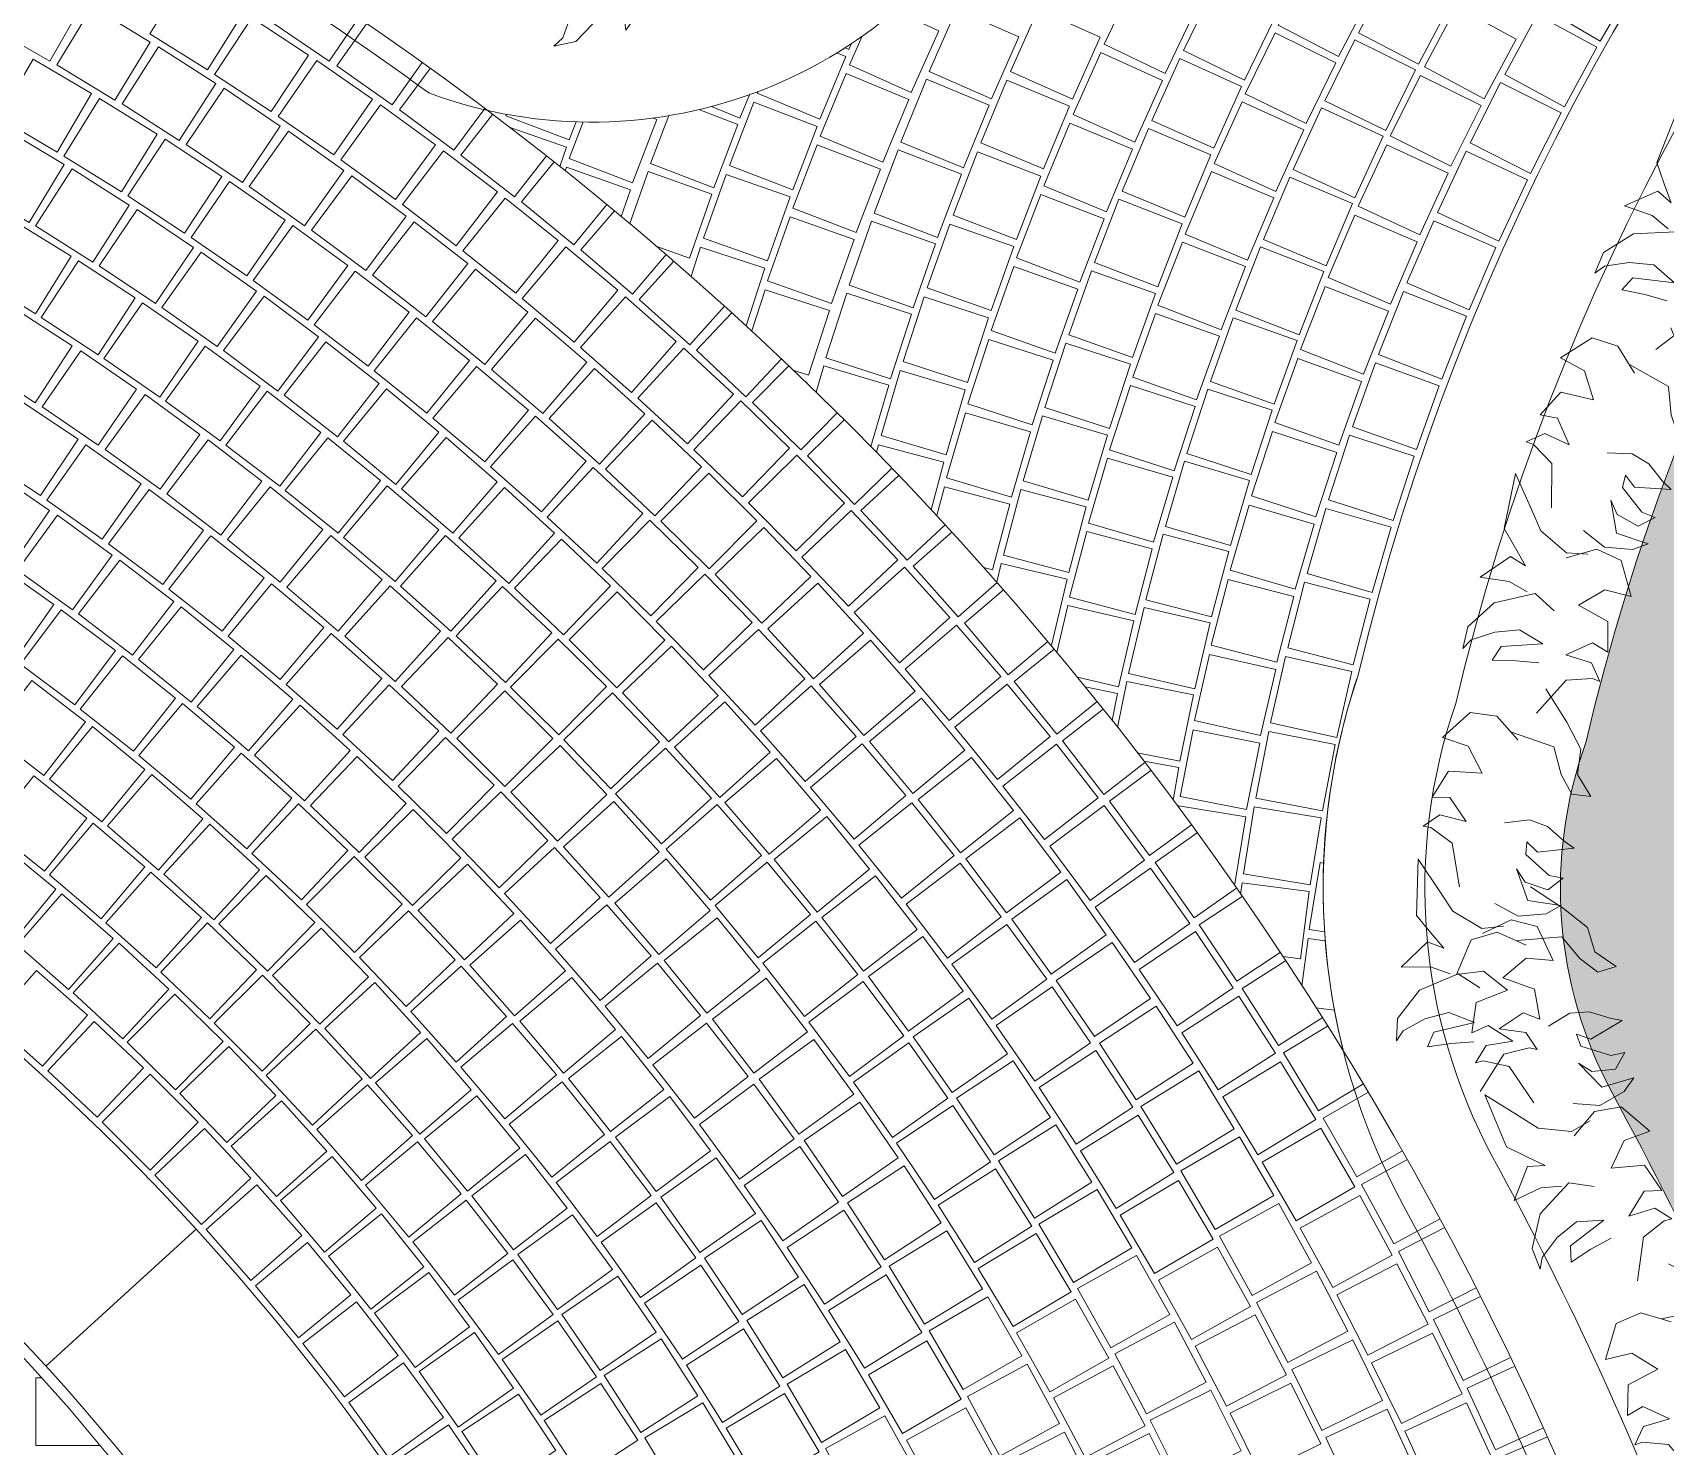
# Model space of a CAD drawing. Header units: millimetres. Extents: x -225363 to 347188, y -782467 to 813415.
# Drawn here: x 21291 to 23699, y 17738 to 19823 of the extents above; entities that cross this region are included whole.
import ezdxf

# ---------------------------------------------------------------- set-up
doc = ezdxf.new("R2010")
doc.units = ezdxf.units.MM
doc.layers.add('Xref SCN', color=8, linetype='Continuous', lineweight=0)
pattern_1 = [(196.9999999999999, (-1424125.796704574, -442865.0747459244), (-126.4792462612767, -237.8728657606396), [95.24999999999993, -285.7499999999997]), (286.9999999999999, (-1424185.264921013, -442833.454934359), (237.8728657606396, -126.4792462612767), [95.24999999999993, -285.7499999999997])]

# ---------------------------------------------------------------- blocks, each defined once
blk = doc.blocks.new('*U32')
at = {"layer": 'Xref SCN'}
blk.add_lwpolyline([(0, -149.9999999999991), (0, 150)], dxfattribs=at)
blk = doc.blocks.new('*U33')
at = {"layer": 'Xref SCN', "lineweight": -2, "rotation": 312}
blk.add_blockref('*U32', (71345.53572844945, 4394.237216965555), dxfattribs=at)
blk = doc.blocks.new('A$C799b0ee6')
at = {"layer": 'Xref SCN', "ltscale": 3}
for points in [[(5570.126800725062, 5349.997358438995), (5570.000219580485, 5349.997358438995), (5570.000219580485, 5350.13689127141)], [(5665.441358627053, 5239.997358438995), (5570.000219580485, 5239.997358438995), (5570.000219580485, 5339.997358438995), (5579.159737267037, 5339.997358438995)]]:
    blk.add_lwpolyline(points, dxfattribs=at)
at = {"layer": 'Xref SCN'}
blk.add_circle((3200.000219580485, 3199.997360915353), 3199.999999999963, dxfattribs=at)
blk = doc.blocks.new('A$C2f154b3d')
at = {"layer": 'Xref SCN'}
for radius in [3499.999999999962, 3199.999999999963]:
    blk.add_circle((3499.99472096446, 3499.998387015396), radius, dxfattribs=at)
at = {"layer": 'Xref SCN', "rotation": 0.385556068999002}
blk.add_blockref('*U33', (-65339.96131401393, 884.0535639935115), dxfattribs=at)
at = {"layer": 'Xref SCN', "ltscale": 3}
blk.add_blockref('A$C799b0ee6', (278.4611507622758, 299.9285744689842), dxfattribs=at)
blk = doc.blocks.new('A$Cf999fc33')
at = {"layer": 'Xref SCN', "ltscale": 100}
for points in [[(73.84272275096737, 192.008942775894), (72.93718290980905, 226.0811261450872), (69.76450756634586, 260.7363810978131), (91.2697194244247, 250.3713942577597), (102.2144919480197, 189.5463547789259), (118.9281153751072, 226.3384435711778), (111.2211690265685, 262.1598416908528), (95.54667300335132, 295.1961835560505), (81.42593923630193, 306.0790911481017), (114.3319794384297, 302.4503599841264), (153.8439736538567, 268.1175732889678), (175.0234313544352, 209.4945184811368), (152.6745445868, 178.9859154444421)], [(175.6716537694447, 221.4132675771834), (187.7858553600963, 249.7198859428754), (189.2126018530689, 292.8606113221613), (224.7082458152436, 252.3094897029805), (213.7601873916574, 228.5371423423057), (237.7279872468207, 246.543924699421), (264.545994187938, 266.2347709755995), (347.394166277023, 259.4300785681698), (296.0904387286864, 229.1169280259055), (267.5883678684477, 212.2762888357393), (240.0569876809604, 171.0150798699469), (241.5455991055351, 139.2100320032914)], [(303.2794643251691, 200.6800079972018), (368.0557032255456, 208.1915018513682), (392.6717254957184, 238.1170333045884), (395.5870834132656, 249.4527108171606), (410.7436586844269, 223.8008470429922), (398.5643062624149, 185.8426150837331), (435.6169983805157, 207.7354460309143), (437.4965147939511, 233.8400797256036), (474.2234527547844, 207.474842704949), (468.7803560087923, 158.1157824016409), (509.7842475485522, 176.5753346793354), (524.230735473102, 213.9504950550618), (559.1433078518603, 171.1322379333433), (551.4982264349237, 132.0078628070769), (514.963455068646, 102.7305537688662)], [(-0.002058159559965134, 186.8297352558002), (53.11274907086045, 148.9985190596199), (60.23662383598275, 110.9099854374072), (57.32126591843553, 99.57430792483501), (82.97312969248742, 114.7308831959381), (90.61821110942401, 153.8552583222045), (112.5110420566052, 116.8025662039872), (101.5629836332519, 93.03021884331247), (146.4529237628449, 98.4048788578948), (165.4988335240632, 144.2655096602393), (192.5090070597362, 108.3138098775526), (187.1310611451045, 68.60636316775344), (238.3696378620807, 89.26790011645062), (250.5489902840927, 127.2261320757098), (232.672509589931, 170.4971591179492)], [(393.6391302684788, 129.0990766893956), (396.2287340285257, 92.17668623419013), (384.6976040215231, 66.13720337097766), (361.8307965018321, 43.01307842531241), (350.9478889098391, 28.89234465820482), (347.9055152290966, 82.8508267980651), (363.9057654098142, 98.07255290064495), (345.1856098060962, 100.4699900661362), (312.6020378614776, 67.75940235843882), (307.3543936100323, 47.35518283577403), (291.6147467554547, 70.73991110740462), (304.895091512939, 103.5808004781138), (324.8465411150828, 115.3692479112069), (277.624314651126, 100.9260458865901), (267.6469469002914, 52.73312875028932), (256.4415710505564, 74.95171385491267), (255.0181104575749, 116.4083753151353), (275.6829333060887, 149.7671854379005)], [(526.9473549963441, 111.7339449474239), (501.5528086482082, 50.58643721102271), (460.6140679400414, 41.77849852695363), (430.4279331606813, 27.7880664227996), (425.6982096612919, -0.0006311908946372569), (459.3176231100224, 17.94100033480208), (496.1748627335764, 10.87899050128181), (537.1787542733364, 29.33854277891805), (587.8994102382567, 57.38455781870289)]]:
    blk.add_lwpolyline(points, dxfattribs=at)
blk = doc.blocks.new('*U68')
at = {"layer": 'Xref SCN'}
blk.add_lwpolyline([(0, -149.9999999999991), (0, 150)], dxfattribs=at)
blk = doc.blocks.new('*U69')
at = {"layer": 'Xref SCN', "lineweight": -2, "rotation": 312}
blk.add_blockref('*U68', (71345.53572844945, 4394.237216965555), dxfattribs=at)
blk = doc.blocks.new('*U62')
at = {"layer": 'Xref SCN', "ltscale": 3}
blk.add_lwpolyline([(-50, 50), (50, 50), (50, -50), (-50, -50)], close=True, dxfattribs=at)
blk = doc.blocks.new('*U53')
at = {"layer": 'Xref SCN', "lineweight": -2}
for p, rotation in [((1125335.620426024, 400975.0505872089), 318.6), ((1125418.337882578, 400899.7834929447), 316.8000000000001), ((1125498.650326496, 400821.9553203486), 315.0000000000001), ((1125576.478499092, 400741.6428764306), 313.2), ((1125651.745593356, 400658.9254198766), 311.4), ((1125724.377329753, 400573.8845828298), 309.6000000000001), ((1125794.302029529, 400486.604290329), 307.8000000000001), ((1125861.450685446, 400397.1706774857), 306.0000000000001), ((1125925.757029889, 400305.6720044781), 304.2)]:
    blk.add_blockref('*U62', p, dxfattribs=dict(at, rotation=rotation))
blk = doc.blocks.new('*U54')
at = {"layer": 'Xref SCN', "ltscale": 3}
blk.add_lwpolyline([(-50, 50), (50, 50), (50, -50), (-50, -50)], close=True, dxfattribs=at)
blk = doc.blocks.new('*U55')
at = {"layer": 'Xref SCN', "lineweight": -2}
for p, rotation in [((1125289.052552016, 401158.478892774), 320.5714285714286), ((1125373.39316569, 401088.1656213359), 318.8571428571429), ((1125455.592576936, 401015.360731073), 317.1428571428571), ((1125535.577206147, 400940.1293922224), 315.4285714285713), ((1125613.275456249, 400862.5389470211), 313.7142857142857), ((1125688.617776783, 400782.6588494258), 312), ((1125761.53672617, 400700.5606029423), 310.2857142857142), ((1125831.967032074, 400616.31769662), 308.5714285714286), ((1125899.845649832, 400530.0055392694), 306.8571428571428), ((1125965.111818889, 400441.7013919608), 305.1428571428572), ((1126027.707117185, 400351.4842988653), 303.4285714285714)]:
    blk.add_blockref('*U54', p, dxfattribs=dict(at, rotation=rotation))
blk = doc.blocks.new('*U56')
at = {"layer": 'Xref SCN', "ltscale": 3}
blk.add_lwpolyline([(-50, 50), (50, 50), (50, -50), (-50, -50)], close=True, dxfattribs=at)
blk = doc.blocks.new('*U57')
at = {"layer": 'Xref SCN', "lineweight": -2}
for p, rotation in [((1125335.055828113, 401262.4363997326), 321.4883720930234), ((1125420.477052874, 401192.398264281), 319.8139534883722), ((1125503.815291892, 401119.894030096), 318.1395348837211), ((1125584.999375286, 401044.9856149432), 316.4651162790698), ((1125663.959972802, 400967.736989731), 314.7906976744187), ((1125740.629653016, 400888.2141238793), 313.1162790697676), ((1125814.942940918, 400806.4849289833), 311.4418604651164), ((1125886.836373834, 400722.6192008171), 309.7674418604652), ((1125956.248555615, 400636.688559729), 308.093023255814), ((1126023.120209069, 400548.7663894789), 306.4186046511629), ((1126087.394226592, 400458.9277745693), 304.7441860465117), ((1126149.015718923, 400367.2494361239), 303.0697674418606)]:
    blk.add_blockref('*U56', p, dxfattribs=dict(at, rotation=rotation))
blk = doc.blocks.new('*U58')
at = {"layer": 'Xref SCN', "ltscale": 3}
blk.add_lwpolyline([(-50, 50), (50, 50), (50, -50), (-50, -50)], close=True, dxfattribs=at)
blk = doc.blocks.new('*U59')
at = {"layer": 'Xref SCN', "lineweight": -2}
for p, rotation in [((1125333.013369876, 401403.4743523512), 322.3636363636365), ((1125420.544382469, 401335.0564183248), 320.7272727272728), ((1125506.085953288, 401264.1668455809), 319.0909090909092), ((1125589.568313401, 401190.8634526719), 317.4545454545456), ((1125670.923373398, 401115.2060268965), 315.8181818181819), ((1125750.084778924, 401037.2562755363), 314.1818181818182), ((1125826.987964803, 400957.0777755267), 312.5454545454546), ((1125901.570207691, 400874.7359216022), 310.909090909091), ((1125973.770677243, 400790.2978729601), 309.2727272727274), ((1126043.53048572, 400703.8324984839), 307.6363636363637), ((1126110.792736021, 400615.4103205734), 306.0000000000001), ((1126175.502568091, 400525.1034576251), 304.3636363636364), ((1126237.607203661, 400432.9855652117), 302.7272727272729), ((1126297.055989301, 400339.1317760075), 301.0909090909092)]:
    blk.add_blockref('*U58', p, dxfattribs=dict(at, rotation=rotation))
blk = doc.blocks.new('*U60')
at = {"layer": 'Xref SCN', "ltscale": 3}
blk.add_lwpolyline([(-50, 50), (50, 50), (50, -50), (-50, -50)], close=True, dxfattribs=at)
blk = doc.blocks.new('*U61')
at = {"layer": 'Xref SCN', "lineweight": -2}
for p, rotation in [((1125287.079450151, 401573.234772665), 324.8), ((1125377.444579534, 401507.5806631194), 323.2), ((1125465.941306585, 401439.4290086278), 321.6), ((1125552.500624218, 401368.8329518004), 320), ((1125637.055036081, 401295.8475413186), 318.4), ((1125719.538609186, 401220.5296890101), 316.8000000000001), ((1125799.887025326, 401142.9381254705), 315.2), ((1125878.037631221, 401063.1333542671), 313.6), ((1125953.929487381, 400981.1776047599), 312), ((1126027.503415619, 400897.1347835769), 310.4), ((1126098.702045198, 400811.0704247823), 308.8), ((1126167.469857568, 400723.0516387739), 307.2), ((1126233.75322966, 400633.1470599536), 305.6), ((1126297.500475692, 400541.4267932074), 304), ((1126358.66188748, 400447.9623592405), 302.4), ((1126417.189773194, 400352.8266388067), 300.8)]:
    blk.add_blockref('*U60', p, dxfattribs=dict(at, rotation=rotation))
blk = doc.blocks.new('*U35')
at = {"layer": 'Xref SCN', "ltscale": 3}
blk.add_lwpolyline([(-50, 50), (50, 50), (50, -50), (-50, -50)], close=True, dxfattribs=at)
blk = doc.blocks.new('*U36')
at = {"layer": 'Xref SCN', "lineweight": -2}
for p, rotation in [((1125280.679739743, 401711.4254388008), 325.5652173913044), ((1125372.877062562, 401647.3485837742), 324.0000000000001), ((1125463.2897384, 401580.7772856579), 322.4347826086956), ((1125551.85029793, 401511.7612224494), 320.8695652173914), ((1125638.492653944, 401440.3518965213), 319.3043478260871), ((1125723.152150668, 401366.602596189), 317.7391304347827), ((1125805.765612014, 401290.5683559441), 316.1739130434784), ((1125886.27138872, 401212.3059153862), 314.6086956521739), ((1125964.609404358, 401131.8736768815), 313.0434782608697), ((1126040.721200167, 401049.3316619804), 311.4782608695653), ((1126114.54997867, 400964.7414666281), 309.9130434782609), ((1126186.040646068, 400878.1662151983), 308.3478260869566), ((1126255.139853344, 400789.6705133882), 306.7826086956522), ((1126321.796036081, 400699.3204000068), 305.2173913043479), ((1126385.959452937, 400607.183297695), 303.6521739130436), ((1126447.582222766, 400513.3279626112), 302.0869565217392), ((1126506.618360348, 400417.824433124), 300.5217391304348), ((1126563.023810704, 400320.7439775461), 298.9565217391304)]:
    blk.add_blockref('*U35', p, dxfattribs=dict(at, rotation=rotation))
blk = doc.blocks.new('*U37')
at = {"layer": 'Xref SCN', "ltscale": 3}
blk.add_lwpolyline([(-50, 50), (50, 50), (50, -50), (-50, -50)], close=True, dxfattribs=at)
blk = doc.blocks.new('*U38')
at = {"layer": 'Xref SCN', "lineweight": -2}
for p, rotation in [((1125322.924041792, 401815.4146235752), 326.2978723404255), ((1125415.942984243, 401751.5607341912), 324.7659574468085), ((1125507.221625278, 401685.2429195803), 323.2340425531916), ((1125596.694716884, 401616.5085852004), 321.7021276595745), ((1125684.298301691, 401545.4068638919), 320.1702127659574), ((1125769.969758697, 401471.9885807563), 318.6382978723404), ((1125853.647848027, 401396.3062168254), 317.1063829787234), ((1125935.27275471, 401318.4138715466), 315.5744680851064), ((1126014.786131436, 401238.3672241115), 314.0425531914894), ((1126092.131140265, 401156.2234936547), 312.5106382978724), ((1126167.252493253, 401072.0413983534), 310.9787234042553), ((1126240.096491976, 400985.8811134528), 309.4468085106383), ((1126310.611065913, 400897.804228253), 307.9148936170213), ((1126378.74580967, 400807.8737020823), 306.3829787234043), ((1126444.452019006, 400716.1538192935), 304.8510638297872), ((1126507.682725652, 400622.7101433112), 303.3191489361702), ((1126568.392730885, 400527.6094697663), 301.7872340425532), ((1126626.538637834, 400430.9197787484), 300.2553191489362), ((1126682.078882504, 400332.7101862123), 298.7234042553192)]:
    blk.add_blockref('*U37', p, dxfattribs=dict(at, rotation=rotation))
blk = doc.blocks.new('*U39')
at = {"layer": 'Xref SCN', "ltscale": 3}
blk.add_lwpolyline([(-50, 50), (50, 50), (50, -50), (-50, -50)], close=True, dxfattribs=at)
blk = doc.blocks.new('*U40')
at = {"layer": 'Xref SCN', "lineweight": -2}
for p, rotation in [((1125314.477090048, 401952.4379095786), 327.0000000000001), ((1125409.165405697, 401890.1137631655), 325.5000000000001), ((1125502.189818067, 401825.3323225367), 324.0000000000001), ((1125593.486572871, 401758.1379856557), 322.5), ((1125682.993099874, 401688.5768041646), 321.0000000000001), ((1125770.648055773, 401616.6964518225), 319.5), ((1125856.391366241, 401542.5461918323), 318), ((1125940.164267095, 401466.1768430785), 316.5000000000001), ((1126021.909344574, 401387.6407452978), 315.0000000000001), ((1126101.570574684, 401306.9917232087), 313.5000000000001), ((1126179.093361598, 401224.2850496226), 312), ((1126254.42457507, 401139.5774075621), 310.5), ((1126327.512586849, 401052.926851414), 309.0000000000001), ((1126398.307306062, 400964.3927671409), 307.5000000000001), ((1126466.760213546, 400874.0358315821), 306.0000000000001), ((1126532.824395097, 400781.9179708677), 304.5), ((1126596.454573625, 400688.1023179779), 303), ((1126657.607140183, 400592.6531694751), 301.5), ((1126716.240183858, 400495.635941438), 299.9999999999999), ((1126772.31352049, 400397.1171246284), 298.4999999999999), ((1126825.788720215, 400297.1642389224), 297.0000000000001)]:
    blk.add_blockref('*U39', p, dxfattribs=dict(at, rotation=rotation))
blk = doc.blocks.new('*U41')
at = {"layer": 'Xref SCN', "ltscale": 3}
blk.add_lwpolyline([(-50, 50), (50, 50), (50, -50), (-50, -50)], close=True, dxfattribs=at)
blk = doc.blocks.new('*U42')
at = {"layer": 'Xref SCN', "lineweight": -2}
for p, rotation in [((1125313.1255425, 402083.0706784929), 328.3200000000001), ((1125407.341084972, 402023.2796771115), 326.8800000000001), ((1125500.024319594, 401961.1399127946), 325.4400000000001), ((1125591.11670565, 401896.6906343492), 324.0000000000001), ((1125680.560707236, 401829.9725493208), 322.5600000000001), ((1125768.299829602, 401761.027798282), 321.1200000000001), ((1125854.27865484, 401689.8999282153), 319.6800000000001), ((1125938.44287688, 401616.6338650078), 318.2400000000001), ((1126020.739335795, 401541.2758850755), 316.8000000000001), ((1126101.116051378, 401463.8735861336), 315.3600000000001), ((1126179.522255974, 401384.4758571333), 313.9200000000001), ((1126255.908426542, 401303.1328473818), 312.4800000000001), ((1126330.22631594, 401219.8959348676), 311.0400000000001), ((1126402.428983396, 401134.8176938086), 309.6), ((1126472.470824158, 401047.9518614456), 308.1600000000001), ((1126540.307598298, 400959.3533040998), 306.72), ((1126605.896458656, 400869.0779825193), 305.28), ((1126669.195977901, 400777.182916532), 303.84), ((1126730.1661747, 400683.7261490312), 302.4000000000001), ((1126788.768538971, 400588.7667093143), 300.96), ((1126844.966056204, 400492.3645757989), 299.5200000000001), ((1126898.723230843, 400394.5806381385), 298.0800000000001), ((1126950.006108703, 400295.4766587642), 296.6400000000001)]:
    blk.add_blockref('*U41', p, dxfattribs=dict(at, rotation=rotation))
blk = doc.blocks.new('*U43')
at = {"layer": 'Xref SCN', "ltscale": 3}
blk.add_lwpolyline([(-50, 50), (50, 50), (50, -50), (-50, -50)], close=True, dxfattribs=at)
blk = doc.blocks.new('*U44')
at = {"layer": 'Xref SCN', "lineweight": -2}
for p, rotation in [((1125303.077153063, 402217.8359683958), 328.9411764705883), ((1125398.783190318, 402159.4466998974), 327.529411764706), ((1125493.021613557, 402098.7172027155), 326.1176470588236), ((1125585.735211008, 402035.6843454875), 324.7058823529413), ((1125676.867696613, 401970.3863952117), 323.294117647059), ((1125766.363744199, 401902.8629940155), 321.8823529411765), ((1125854.169021071, 401833.1551350885), 320.4705882352942), ((1125940.230220991, 401761.3051377963), 319.0588235294119), ((1126024.495096547, 401687.3566219878), 317.6470588235295), ((1126106.912490865, 401611.3544815147), 316.2352941176472), ((1126187.432368671, 401533.3448569756), 314.8235294117649), ((1126266.005846666, 401453.3751077051), 313.4117647058825), ((1126342.585223203, 401371.4937830216), 312.0000000000001), ((1126417.124007244, 401287.7505927534), 310.5882352941178), ((1126489.57694659, 401202.1963770601), 309.1764705882353), ((1126559.900055346, 401114.8830755675), 307.7647058823531), ((1126628.050640632, 401025.8636958358), 306.3529411764707), ((1126693.987328497, 400935.192281178), 304.9411764705883), ((1126757.670089039, 400842.9238778514), 303.529411764706), ((1126819.060260705, 400749.1145016387), 302.1176470588236), ((1126878.120573766, 400653.821103841), 300.7058823529412), ((1126934.815172939, 400557.1015367033), 299.2941176470589), ((1126989.109639157, 400459.0145182922), 297.8823529411765), ((1127040.971010464, 400359.6195968484), 296.4705882352942)]:
    blk.add_blockref('*U43', p, dxfattribs=dict(at, rotation=rotation))
blk = doc.blocks.new('*U45')
at = {"layer": 'Xref SCN', "ltscale": 3}
blk.add_lwpolyline([(-50, 50), (50, 50), (50, -50), (-50, -50)], close=True, dxfattribs=at)
blk = doc.blocks.new('*U46')
at = {"layer": 'Xref SCN', "lineweight": -2}
for p, rotation in [((1125343.783104243, 402321.4338269855), 329.5384615384615), ((1125440.153723006, 402263.1757569907), 328.1538461538461), ((1125535.088469744, 402202.6060224521), 326.7692307692308), ((1125628.531905239, 402139.7599943889), 325.3846153846154), ((1125720.429461155, 402074.6743731117), 324), ((1125810.727471907, 402007.3871667905), 322.6153846153846), ((1125899.373206, 401937.937669259), 321.2307692307692), ((1125986.314896822, 401866.3664370681), 319.8461538461538), ((1126071.501772874, 401792.7152658018), 318.4615384615385), ((1126154.884087418, 401717.0271656701), 317.076923076923), ((1126236.413147532, 401639.346336392), 315.6923076923077), ((1126316.041342539, 401559.7181413845), 314.3076923076924), ((1126393.722171817, 401478.1890812709), 312.9230769230769), ((1126469.410271949, 401394.8067667265), 311.5384615384615), ((1126543.061443215, 401309.619890675), 310.1538461538461), ((1126614.632675406, 401222.678199853), 308.7692307692307), ((1126684.082172938, 401134.0324657596), 307.3846153846154), ((1126751.369379259, 401043.7344550074), 306), ((1126816.455000536, 400951.8368990916), 304.6153846153846), ((1126879.301028599, 400858.3934635972), 303.2307692307692), ((1126939.870763138, 400763.458716859), 301.8461538461538), ((1126998.128833133, 400667.0880980958), 300.4615384615385), ((1127054.041217511, 400569.337885035), 299.076923076923), ((1127107.575265015, 400470.2651610484), 297.6923076923077), ((1127158.699713269, 400369.9277818169), 296.3076923076923)]:
    blk.add_blockref('*U45', p, dxfattribs=dict(at, rotation=rotation))
blk = doc.blocks.new('*U47')
at = {"layer": 'Xref SCN', "ltscale": 3}
blk.add_lwpolyline([(-50, 50), (50, 50), (50, -50), (-50, -50)], close=True, dxfattribs=at)
blk = doc.blocks.new('*U48')
at = {"layer": 'Xref SCN', "lineweight": -2}
for p, rotation in [((1125332.173089124, 402455.2493145854), 330.1132075471697), ((1125429.914258103, 402398.3495966227), 328.754716981132), ((1125526.278981278, 402339.1486325691), 327.3962264150943), ((1125621.213087792, 402277.679701896), 326.0377358490566), ((1125714.663210996, 402213.9773589991), 324.6792452830189), ((1125806.576818459, 402148.0774137736), 323.3207547169812), ((1125896.902241489, 402080.0169114835), 321.9622641509434), ((1125985.588704185, 402009.8341119375), 320.6037735849056), ((1126072.586351976, 401937.5684679811), 319.245283018868), ((1126157.846279649, 401863.2606033183), 317.8867924528302), ((1126241.32055884, 401786.9522896755), 316.5283018867923), ((1126322.962264978, 401708.6864233197), 315.1698113207547), ((1126402.725503661, 401628.5070009445), 313.811320754717), ((1126480.565436455, 401546.4590949375), 312.4528301886793), ((1126556.438306104, 401462.5888280438), 311.0943396226415), ((1126630.301461122, 401376.9433474375), 309.7358490566037), ((1126702.113379775, 401289.5707982187), 308.377358490566), ((1126771.833693416, 401200.5202963489), 307.0188679245283), ((1126839.423209185, 401109.8419010406), 305.6603773584905), ((1126904.843932035, 401017.5865866173), 304.3018867924527), ((1126968.059086094, 400923.806213858), 302.9433962264151), ((1127029.033135337, 400828.5535008442), 301.5849056603773), ((1127087.731803563, 400731.8819933249), 300.2264150943396), ((1127144.122093663, 400633.8460346159), 298.8679245283019), ((1127198.172306169, 400534.5007350514), 297.5094339622641), ((1127249.852057075, 400433.9019410035), 296.1509433962264), ((1127299.132294913, 400332.1062034889), 294.7924528301887)]:
    blk.add_blockref('*U47', p, dxfattribs=dict(at, rotation=rotation))
blk = doc.blocks.new('*U49')
at = {"layer": 'Xref SCN', "ltscale": 3}
blk.add_lwpolyline([(-50, 50), (50, 50), (50, -50), (-50, -50)], close=True, dxfattribs=at)
blk = doc.blocks.new('*U50')
at = {"layer": 'Xref SCN', "lineweight": -2}
for p, rotation in [((1125567.35619493, 402443.1298885678), 328), ((1125662.953998457, 402381.8356990195), 326.6666666666667), ((1125757.099666214, 402318.3336442941), 325.3333333333334), ((1125849.742216659, 402252.6581118742), 324.0000000000001), ((1125940.831482218, 402184.8446662193), 322.6666666666667), ((1126030.318136446, 402114.9300295066), 321.3333333333334), ((1126118.153720742, 402042.952061745), 320.0000000000001), ((1126204.290670587, 401968.9497402742), 318.6666666666667), ((1126288.682341303, 401892.9631386564), 317.3333333333334), ((1126371.283033312, 401815.0334049771), 316), ((1126452.048016881, 401735.2027395617), 314.6666666666667), ((1126530.933556348, 401653.5143721239), 313.3333333333334), ((1126607.896933801, 401570.0125383557), 312), ((1126682.896472214, 401484.7424559732), 310.6666666666667), ((1126755.891558013, 401397.7503002302), 309.3333333333334), ((1126826.842663072, 401309.0831789137), 308.0000000000001), ((1126895.711366116, 401218.789106834), 306.6666666666667), ((1126962.460373527, 401126.9169798242), 305.3333333333334), ((1127027.05353954, 401033.5165482617), 304), ((1127089.455885816, 400938.6383901278), 302.6666666666666), ((1127149.633620385, 400842.333883619), 301.3333333333333), ((1127207.55415594, 400744.6551793244), 300.0000000000001), ((1127263.18612749, 400645.6551719856), 298.6666666666667), ((1127316.499409341, 400545.3874718531), 297.3333333333334), ((1127367.465131412, 400443.9063756551), 296), ((1127416.055694863, 400341.2668371957), 294.6666666666667)]:
    blk.add_blockref('*U49', p, dxfattribs=dict(at, rotation=rotation))
blk = doc.blocks.new('*U51')
at = {"layer": 'Xref SCN', "ltscale": 3}
blk.add_lwpolyline([(50, 38.29288959142286), (50, -38.29288959142286), (-50, -38.29288959142286), (-50, 37.69483765627956)], dxfattribs=at)
blk = doc.blocks.new('*U52')
at = {"layer": 'Xref SCN', "lineweight": -2}
for p, rotation in [((1125742.934589702, 402446.8709719731), 325.9636363636363), ((1125836.846699055, 402382.6987979568), 324.6545454545455), ((1125929.268222228, 402316.3978608932), 323.3454545454545), ((1126020.150914636, 402248.0027702661), 322.0363636363636), ((1126109.447334972, 402177.5492287201), 320.7272727272727), ((1126197.110869973, 402105.0740134233), 319.4181818181818), ((1126283.095758752, 402030.6149568695), 318.1090909090909), ((1126367.357116684, 401954.2109271295), 316.8000000000001), ((1126449.85095884, 401875.9018075618), 315.490909090909), ((1126530.534222943, 401795.728475993), 314.1818181818182), ((1126609.364791849, 401713.7327833794), 312.8727272727273), ((1126686.301515531, 401629.9575319607), 311.5636363636364), ((1126761.304232561, 401544.4464529171), 310.2545454545455), ((1126834.333791075, 401457.2441835406), 308.9454545454545), ((1126905.352069209, 401368.3962439353), 307.6363636363636), ((1126974.321994998, 401277.9490132544), 306.3272727272727), ((1127041.20756573, 401185.9497054909), 305.0181818181819), ((1127105.97386674, 401092.4463448311), 303.7090909090909), ((1127168.587089632, 400997.487740586), 302.4), ((1127229.014549932, 400901.1234617123), 301.0909090909091), ((1127287.224704146, 400803.4038109372), 299.7818181818182), ((1127343.187166226, 400704.3797985004), 298.4727272727272), ((1127396.872723434, 400604.1031155257), 297.1636363636364), ((1127448.25335159, 400502.6261070387), 295.8545454545454), ((1127497.3022297, 400400.0017446419), 294.5454545454546), ((1127543.993753957, 400296.2835988635), 293.2363636363636)]:
    blk.add_blockref('*U51', p, dxfattribs=dict(at, rotation=rotation))
blk = doc.blocks.new('A$C5a1e36a9')
at = {"layer": 'Xref SCN'}
blk.add_circle((5016.627436342184, 5016.625725506747), 5016.625646776831, dxfattribs=at)
for name in ['*U52', '*U50', '*U48', '*U46', '*U44', '*U42', '*U40', '*U38', '*U36', '*U61', '*U59', '*U57', '*U55', '*U53']:
    blk.add_blockref(name, (-1117964.722749129, -393288.0294538178), dxfattribs=at)
blk = doc.blocks.new('A$C997e597b')
at = {"layer": 'Xref SCN'}
blk.add_circle((15258.56133056036, 9923.809390316077), 5016.625646776831, dxfattribs=at)
blk = doc.blocks.new('A$C51a07449')
at = {"layer": 'Xref SCN'}
blk.add_lwpolyline([(1235.838112371741, 280.0013400133466, -0.1439956007932535), (1257.052164623048, 836.2943295043078, -0.5901614753436326), (7312.586132479832, 2507.23902341543, -0.5901614753436326)], format="xyb", dxfattribs=at)
at = {"layer": 'Xref SCN', "ltscale": 3}
for points in [[(1527.915978390723, 1822.109580914839), (1578.35771419364, 1908.455578443303), (1664.703711722046, 1858.013842640328), (1614.261975919129, 1771.667845111864)], [(1139.522526489338, 1795.211656821251), (1185.852130001411, 1883.832014744403), (1274.472487924388, 1837.502411232388), (1228.142884412315, 1748.882053309237)], [(882.4999630609527, 1767.326688636385), (925.8022844637744, 1857.464965528809), (1015.940561356023, 1814.162644126045), (972.6382399532013, 1724.024367233622)], [(1257.672450443264, 1784.132085045741), (1304.339182765689, 1872.575378145557), (1392.782475865446, 1825.908645822958), (1346.115743543021, 1737.465352723142)], [(999.7349462583661, 1757.630739437474), (1043.299043492181, 1847.642791031685), (1133.311095086392, 1804.078693797754), (1089.746997852577, 1714.066642203543)], [(624.6872056913562, 1726.92452477559), (664.9778492627665, 1818.448642037692), (756.5019665248692, 1778.157998466282), (716.2113229534589, 1686.633881204179)], [(744.6491649497766, 1726.838478702761), (785.322829257464, 1818.193024467037), (876.6773750216234, 1777.519360159466), (836.003710713936, 1686.16481439519)], [(1354.996358433506, 1733.994626107044), (1402.383224680787, 1822.054179292696), (1490.442777866265, 1774.667313045356), (1443.055911618983, 1686.607759859704)], [(1473.58912288514, 1722.632273312309), (1521.361104736337, 1810.483498403395), (1609.212329827482, 1762.711516552139), (1561.440347976284, 1674.860291461053)], [(1090.803440125659, 1693.8095901747), (1134.640554804588, 1783.68899480463), (1224.519959434401, 1739.851880125701), (1180.682844755473, 1649.972475495772)], [(1208.147304933984, 1683.788188168663), (1252.269415058428, 1773.528031037771), (1342.009257927537, 1729.405920913443), (1297.887147803092, 1639.666078044334)], [(836.6335595573764, 1663.405856341182), (877.5106679645833, 1754.669551249244), (968.7743628725875, 1713.792442842096), (927.8972544653807, 1622.528747934033)], [(953.1234685846139, 1654.643150463933), (994.2126501172315, 1745.81156144588), (1085.381061099237, 1704.722379913204), (1044.291879566619, 1613.553968931257)], [(463.6840235914569, 1631.602582313179), (502.1066991309635, 1723.926457905443), (594.4305747232866, 1685.503782365879), (556.00789918378, 1593.179906773614)], [(582.591026324546, 1622.807117959717), (620.5689358767122, 1715.314838643186), (713.0766565601807, 1677.33692909102), (675.0987470080145, 1584.829208407551)], [(700.8170138618443, 1621.500411938236), (739.0853570981417, 1713.88836518937), (831.4733103492763, 1675.62002195284), (793.2049671129789, 1583.232068701705)], [(1304.640865682159, 1631.771470510692), (1349.372180513805, 1721.20921127731), (1438.809921280481, 1676.477896445722), (1394.078606448835, 1587.040155679104)], [(1422.336253534537, 1621.536846411356), (1467.393607796635, 1710.810777807375), (1556.667539192829, 1665.753423545335), (1511.610184930731, 1576.479492149316)], [(329.8795904843137, 1588.357647778117), (365.7163854388054, 1681.715690427867), (459.0744280884974, 1645.878895473317), (423.2376331340056, 1552.520852823567)], [(1044.93466047151, 1591.086741940351), (1086.245103453984, 1682.15510802099), (1177.31346953474, 1640.844665038516), (1136.003026552266, 1549.776298957877)], [(1161.507781550288, 1582.070969681605), (1203.049282850465, 1673.034169217048), (1294.012482386082, 1631.492667916813), (1252.470981085906, 1540.52946838137)], [(793.5617451930884, 1558.295984480064), (831.984420732595, 1650.619860072329), (924.308296324918, 1612.197184532764), (885.8856207854114, 1519.8733089405)], [(909.3424678456504, 1550.420804933819), (947.926071390044, 1642.677542018588), (1040.18280847487, 1604.093938474252), (1001.599204930477, 1511.837201389484)], [(423.4375870628282, 1525.378805774904), (459.3783643466886, 1618.696866879065), (552.6964254509658, 1582.756089595321), (516.7556481671054, 1489.43802849116)], [(1257.365963777062, 1528.087658658857), (1299.401686608093, 1618.823528115696), (1390.137556064874, 1576.787805284723), (1348.101833233843, 1486.051935827883)], [(543.1246217528824, 1517.664711531543), (578.765809624223, 1611.097605777206), (672.1987038699444, 1575.456417905807), (636.5575159986038, 1482.023523660144)], [(659.7573120859452, 1515.051049945003), (695.5941070404369, 1608.409092594753), (788.9521496901289, 1572.572297640203), (753.1153547356371, 1479.214254990453)], [(1374.205513677094, 1518.918262140651), (1416.505916642491, 1609.531042193819), (1507.118696695659, 1567.230639228306), (1464.818293730263, 1476.617859175138)], [(291.6204782887362, 1480.869945631712), (325.0011642121244, 1575.134094740963), (419.2653133212589, 1541.753408817574), (385.8846273978706, 1447.489259708324)], [(1001.951954622054, 1487.123212305421), (1040.703513267217, 1579.309527464327), (1132.889828426065, 1540.557968819106), (1094.138269780902, 1448.371653660201)], [(1117.791920156684, 1479.063391607022), (1156.718930788338, 1571.175756918499), (1248.831296099816, 1532.248746286728), (1209.904285468161, 1440.136380975251)], [(753.3153086644597, 1452.07220794179), (789.2560859483201, 1545.390269045951), (882.5741470525973, 1509.449491762207), (846.6333697687369, 1416.131430658046)], [(868.4246150651015, 1445.041477467166), (904.4738480900414, 1538.317695220117), (997.750065843109, 1502.268462195061), (961.7008328181691, 1408.99224444211)], [(386.0452974240761, 1418.11705569207), (419.478485180065, 1512.362596469698), (513.7240259575192, 1478.929408713651), (480.2908382015303, 1384.683867936023)], [(506.3129198034294, 1411.56371568836), (539.5948742558248, 1505.86276927765), (633.8939278451726, 1472.580814825313), (600.6119733927771, 1378.281761236023)], [(621.4981998903677, 1407.563347798598), (654.8788858137559, 1501.827496907848), (749.1430349228904, 1468.44681098446), (715.7623489995021, 1374.182661875209)], [(1213.213970157318, 1423.036001605331), (1252.516473322874, 1514.988778860483), (1344.469250577968, 1475.686275695101), (1305.166747412411, 1383.733498439949)], [(1329.242113942048, 1414.872913175786), (1368.74583158968, 1506.739426617976), (1460.612345031695, 1467.235708970402), (1421.108627384063, 1375.369195528212)], [(961.8888391978107, 1382.000068902969), (998.0512962059584, 1475.232449024508), (1091.283676327672, 1439.069992016302), (1055.121219319524, 1345.837611894764)], [(1077.035376036307, 1374.849468403088), (1113.316146571422, 1468.035871324246), (1206.502549492521, 1431.755100789189), (1170.221778957406, 1338.568697868031)], [(715.9230190257076, 1344.810457858955), (749.3562067816965, 1439.055998636584), (843.6017475591507, 1405.622810880537), (810.1685598031618, 1311.377270102908)], [(830.4004446777981, 1338.583806067356), (863.8884058950935, 1432.8098982792), (958.1144981069956, 1399.321937062079), (924.6265368897002, 1305.095844850235)], [(472.1791715363506, 1304.571146093309), (503.0808709738776, 1399.676797722816), (598.1865226032678, 1368.775098285289), (567.2848231657408, 1273.669446655782)], [(1172.224406837253, 1316.710534810612), (1208.758509273874, 1409.79790967505), (1301.845884138485, 1373.263807238371), (1265.311781701865, 1280.176432373933)], [(1287.488289782545, 1309.498532394588), (1324.158215100178, 1402.532486288808), (1417.192168994574, 1365.862560971116), (1380.52224367694, 1272.828607076895)], [(586.0658981599845, 1299.110972200928), (616.9675975975115, 1394.216623830434), (712.0732492269017, 1363.314924392907), (681.1715497893747, 1268.209272763401)], [(924.7765542115085, 1275.799283597968), (958.3217111865524, 1370.005028876709), (1052.527456465177, 1336.459871901665), (1018.982299490133, 1242.254126622924)], [(1039.271390811307, 1269.51419844036), (1072.876330132829, 1363.698634804285), (1167.060766496928, 1330.093695482705), (1133.455827175407, 1235.90925911878)], [(681.411605121335, 1236.587407330808), (712.313304558862, 1331.693058960314), (807.4189561882522, 1300.791359522787), (776.5172567507252, 1205.685707893281)], [(795.2983317449689, 1231.127233438427), (826.2000311824959, 1326.232885067933), (921.3056828118861, 1295.331185630406), (890.4039833743591, 1200.2255340009)], [(1134.433965027332, 1209.206433967513), (1168.16696376563, 1303.34508063359), (1262.305610431824, 1269.612081895291), (1228.572611693526, 1175.473435229214)], [(553.4846904245205, 1189.768250992871), (581.8862248947844, 1285.650224479672), (677.7681983816437, 1257.248690009234), (649.3666639113799, 1161.366716522432)], [(1248.983261802467, 1202.894101073907), (1282.784949643305, 1297.00810587185), (1376.898954441072, 1263.206418030954), (1343.097266600234, 1169.092413233011)], [(890.6440387063194, 1168.603668568307), (921.5457381438464, 1263.709320197813), (1016.651389773237, 1232.807620760286), (985.7496903357096, 1137.70196913078)], [(1004.530765329953, 1163.143494675925), (1035.43246476748, 1258.249146305432), (1130.53811639687, 1227.347446867905), (1099.636416959343, 1132.241795238398)], [(649.8057364828419, 1127.480416615726), (678.1538583755028, 1223.378195449011), (774.0516372087877, 1195.030073556351), (745.7035153161269, 1099.132294723066)], [(763.1444707785267, 1122.751947701909), (791.4368484304287, 1218.666187347611), (887.3510880761314, 1190.373809695942), (859.0587104242295, 1094.45957005024)], [(1099.876472291071, 1100.619929805805), (1130.778171728598, 1195.725581435312), (1225.883823357988, 1164.823881997785), (1194.982123920461, 1069.718230368278)], [(1213.763198914938, 1095.159755913424), (1244.664898352465, 1190.265407542931), (1339.770549981855, 1159.363708105404), (1308.868850544328, 1064.258056475897)], [(859.5179081908427, 1060.496811729972), (887.7520538752433, 1156.42820918397), (983.6834513293579, 1128.194063499686), (955.4493056449573, 1032.262666045688)], [(972.841834544437, 1055.824114581454), (1001.015090228524, 1151.773411942937), (1096.964387589833, 1123.600156258792), (1068.791131905746, 1027.650858897308)], [(733.9628561951686, 1013.538822557544), (759.6247992285062, 1110.190075419319), (856.2760520901065, 1084.528132385924), (830.6141090567689, 987.8768795241485)], [(1068.58286226471, 991.0482219529804), (1096.625601195265, 1087.035746107285), (1192.613125349628, 1058.993007176672), (1164.570386419073, 963.0054830223671)], [(1181.861184368143, 986.3966949744499), (1209.8338685208, 1082.404657880135), (1305.841831426369, 1054.431973727478), (1277.869147273712, 958.4240108217928)], [(831.4224338859785, 951.5630115581444), (856.9670096796472, 1048.245350418554), (953.6493485399988, 1022.700774624944), (928.1047727463301, 926.0184357645339)], [(944.230444401037, 947.6435893827584), (969.6522778205108, 1044.358274852973), (1066.366963290609, 1018.936441433616), (1040.945129871136, 922.2217559634009)], [(1040.581146967132, 880.5893919271184), (1065.739823341602, 977.3728667722316), (1162.523298186716, 952.2141903977608), (1137.364621812245, 855.4307155526476)], [(1153.307184669189, 876.7070826214622), (1178.324577966006, 973.5271736801951), (1275.144669024739, 948.509780383145), (1250.127275727922, 851.689689324412)], [(918.7199307603296, 838.6901526679867), (941.3696075028274, 936.091344362183), (1038.770799197024, 913.4416676195688), (1016.121122454526, 816.0404759253724)], [(1015.896391726099, 769.3423153409967), (1038.148485121783, 866.835106559156), (1135.64127634, 844.5830131635303), (1113.389182944316, 747.090221945371)], [(1128.128021435579, 766.1939535560668), (1150.166624298552, 863.7352267887327), (1247.707897531101, 841.6966239257599), (1225.669294668129, 744.1553506930941)], [(994.550692740595, 657.4065733945463), (1013.876284520142, 755.5214117339929), (1111.991122859763, 736.1958199543878), (1092.665531080216, 638.0809816149413)], [(1106.347346201539, 654.9611160336062), (1125.386457117973, 753.1319480332895), (1223.557289117482, 734.0928371167975), (1204.518178201048, 635.9220051171142)], [(1087.985618199687, 543.1130543528125), (1104.007353168912, 641.8212303493638), (1202.715529165696, 625.799495380139), (1186.693794196472, 527.0913193835877)]]:
    blk.add_lwpolyline(points, close=True, dxfattribs=at)
for points in [[(573.95982433483, 1816.184311748075), (638.896641270956, 1787.09904067521), (598.0195328637492, 1695.835345767147), (506.7558379557449, 1736.712454174296), (525.6205350426026, 1778.830451913353)], [(509.9794429389294, 1768.126411229314), (506.1259891123045, 1759.471412228304), (500.5346293512266, 1761.96084598382)], [(488.4362718884367, 1754.377387300599), (501.5955887476448, 1748.926619785954), (463.3272455113474, 1656.53866653482), (370.9392922602128, 1694.80700977135), (371.9562314210925, 1697.262118085811)], [(359.3852481886279, 1692.637441014289), (345.221025406383, 1658.135806240665), (303.4303032741882, 1675.292474392569)], [(103.6617077162955, 1652.664547242108), (93.3599115323741, 1625.827450656681), (0.001868882682174444, 1661.664245611231), (0.8053022967651486, 1663.757261212508)], [(284.897616512375, 1670.667902488261), (342.3209822683129, 1648.763015738921), (306.6797943969723, 1555.330121493258), (213.2469001512509, 1590.971309364657), (240.231603246415, 1661.711345292628)], [(4.886899536009878, 1644.983271144622), (89.38759171962738, 1615.060006650689), (79.41064955247566, 1586.885991106217)], [(217.1123501379043, 1658.26044834865), (222.8187038493343, 1656.062687428435), (186.8779265654739, 1562.744626324275), (93.55986546119675, 1598.685403608019), (114.2471814488526, 1652.398772191082)], [(87.6922407511156, 1580.289217758167), (89.60076357843354, 1585.669194302813), (183.8463043558877, 1552.236006546766), (169.9838166504633, 1513.158738179132)], [(182.6735673462972, 1502.545726998651), (209.7171526541933, 1579.169367110764), (304.0162062435411, 1545.887412658427), (270.7342517911457, 1451.588359069137), (222.8140767950099, 1468.50132925139)], [(273.187768665608, 1424.73693480104), (287.08987599588, 1467.523221663549), (382.1955276252702, 1436.621522226022), (354.5415134062059, 1351.511217927386)], [(362.6321976312902, 1344.051103795762), (382.4355829572305, 1404.999656793429), (477.5412345866207, 1374.097957355902), (446.6395351490937, 1278.992305726395), (424.0486905500293, 1286.332516091177)], [(457.7218521500472, 1253.848068365944), (469.2468628052156, 1292.606760448252), (565.0990417071152, 1264.104834201222), (538.2102723880671, 1173.677713420999)], [(442.1658911171835, 1268.930258891662), (444.1739156071562, 1268.336671389465), (443.86444261414, 1267.28976702108)], [(546.667748587206, 1165.039908971521), (549.6588107261341, 1176.20270484261), (646.2513933551963, 1150.320800332353), (627.4978678578045, 1080.331690355029)], [(635.5585427111946, 1071.663965923886), (646.9022861684207, 1114.188833991007), (743.523642326938, 1088.414553515031), (717.7493618510198, 991.7931973563391), (705.0695767097641, 995.1756000838359)], [(724.2991490203422, 973.4466226093355), (730.7876229200047, 1000.88549822307), (828.1037642108276, 977.8731397115625), (805.0914056992624, 880.5569984206813), (803.7762252697721, 880.8679992798134)], [(812.9468614079524, 869.8871981399134), (829.2146108082961, 939.2451016405248), (926.5725010957103, 916.4100146294222), (903.7374140846077, 819.0521243421244), (843.1536594897043, 833.26191569597)], [(854.5661912430078, 819.2387313408544), (902.4740227067377, 809.4046658504521), (894.3019245297182, 769.5933078153175)], [(902.4502220754512, 759.2517236986896), (916.1901470276061, 827.0609245319501), (1014.198403137038, 807.2018778673373), (994.3393564724829, 709.1936217580806), (931.4958416612353, 721.927368309116)], [(941.2731593193021, 709.1982645019889), (992.6698167084251, 700.3037228732719), (984.330814414192, 652.1172213336686)], [(992.5328005137853, 641.049520797329), (992.9449484439101, 643.5314231290249), (1091.594007836189, 627.1496319875005), (1075.212216694606, 528.5005725951632), (1073.074587019859, 528.855550159933)], [(1207.798765355488, 457.4075012189569), (1185.240269563394, 461.0690645822324), (1201.262004532618, 559.7772405787837), (1206.365834478987, 558.948816692864)], [(1083.87421508925, 513.3035822467646), (1086.049394477624, 529.9076311909594), (1185.202194957994, 516.9183218592079), (1172.212885626126, 417.7655213789549), (1146.086563688004, 421.1881466170889)], [(1174.167589965975, 378.1212738034083), (1183.304045841331, 447.8636414203793), (1208.729197275126, 444.5328715865617)], [(1222.269027803093, 341.9046755322488), (1195.040468938882, 345.4716970589361)]]:
    blk.add_lwpolyline(points, dxfattribs=at)
blk = doc.blocks.new('Xref SCN')
at = {"layer": 'Xref SCN'}
for points in [[(21170.1847479311, 19733.30822873339, -0.4875941573619264), (23042.16933512654, 18290.26668712336), (23042.16933512912, 2405.243813959489, -0.414213562373095), (21552.29705493523, 895.1840175571033), (6069.418408371319, 790.9393125653951, -0.314089156412974), (4655.583861107414, 1762.216598525896, 0.03477349207873731), (4366.191898389021, 2393.693428806455, -0.2077135846943199), (4299.119463875177, 3176.609414868028, -0.5901643176475091), (10354.67457345, 4847.532467465806, 0.134879567910843), (12521.72925028361, 3580.906797295342, 0.08986899184814741), (14241.27037145277, 3446.979328768932, 0.3479529645834747), (18442.67543641233, 7562.237232839005, 0.08480836681686449), (18345.36415298755, 9280.22227358488, 0.2777472678124035), (14905.52588359268, 12750.05233397336, -0.3120018823839892), (11556.62703941645, 16857.81678183379, -0.3638812203274946), (11931.18586707742, 17380.04927928782)], [(21207.30015749518, 19587.97256476774, -0.4875019784721183), (22892.16933512641, 18289.74870272412), (22892.16933512666, 2404.725829560644, -0.4143201802074302), (21551.2876791223, 1045.180621386884), (6068.408495958065, 940.9359127826465, -0.314089156412975), (4795.957940015767, 1815.085473779563, 0.03475754744985484), (4498.041270806105, 2465.218581607236, -0.2096378704288183), (4443.391879476985, 3134.958396474842, -0.5908386502020884), (10247.37685389192, 4742.712624985292, 0.134894463080216), (12483.3278857798, 3435.905368081167, 0.08989788781435676), (14256.75779502135, 3297.780739697047, 0.3480271492531981), (18591.61182336896, 7544.378434609236, 0.0849047449249453), (18491.33123301547, 9314.78519564433, 0.2776597883136725), (14944.84712587745, 12894.82929440993, -0.3118325523197416), (11706.1792139067, 16869.4022295381, -0.3636277596139125), (11968.30683619303, 17234.71503139227)], [(21256.79565814864, 19394.19379048572, -0.4873520527600381), (22692.16933512774, 18289.01095829364), (22692.16933512804, 2403.988085117999, -0.4144936240348549), (21549.94184470984, 1245.176093159724), (6067.061946074886, 1140.931379739806, -0.3140891564129623), (4983.123392572161, 1885.57727025187, 0.03473503885151173), (4673.867414378008, 2560.535894014829, -0.2133038789825034), (4635.588630265775, 3078.609375918943, -0.5919222941644434), (10104.3132278158, 4602.95283501142, 0.1349129633609273), (12432.12619613745, 3242.570119621272, 0.08993380364239148), (14277.40756280749, 3098.849298205922, 0.3481193584637186), (18790.19357843359, 7520.568359651308, 0.08502486124028798), (18685.9541003824, 9360.867433183088, 0.2775445301844274), (14997.39828809416, 13087.83193295179, -0.3115893886019098), (11905.59107926778, 16884.73697327681, -0.3627966146664886), (12017.84358862124, 17040.94676432099)]]:
    blk.add_lwpolyline(points, format="xyb", close=True, dxfattribs=at)
for points in [[(10072.13033112962, 16906.53054269131), (1764.727915731914, 14790.55787803525, 0.3444527125239354), (636.7804263360449, 13327.3288202176), (685.3953795209381, 6102.985024747344, 0.314089156403509), (1675.612144438943, 4702.350007256886, -0.07132497686187043), (2928.457579869733, 4035.467662797051, 0.3814239492224126), (3787.462987308172, 4373.882826286543, -0.5135169078659486), (10998.46089076449, 5476.451522383639, 1.320626084643588), (14684.69262418841, 11877.56584608963, -0.2979643242735039), (10690.50644049305, 16488.37981352744, 0.4489644996791282), (10070.94617409287, 16906.22892687927)], [(4277.905411623666, 2620.316425377057, -0.1439956007932535), (4299.119463874973, 3176.609414868019, -0.5901614753436326), (10354.65343173176, 4847.554108779141, -0.5901614753436326)]]:
    blk.add_lwpolyline(points, format="xyb", dxfattribs=at)
at = {"layer": 'Xref SCN', "ltscale": 100, "xscale": -1}
for p, rotation in [((2762.677190385308, 4666.539814256559), 141.0274965876986), ((3002.681886273451, 4401.431678306506), 185.5021905315665)]:
    blk.add_blockref('A$Cf999fc33', p, dxfattribs=dict(at, rotation=rotation))
at = {"layer": 'Xref SCN', "ltscale": 100}
for p, rotation in [((4917.214056412937, 3602.301898429248), 73.02564081588817), ((4747.817103764755, 3098.557132284235), 83.16686467325565), ((4665.728492177572, 2572.643537021087), 93.1230672655723), ((4876.869413394961, 2369.632814128321), 117.582974270372), ((5137.173095877995, 1855.924267660963), 124.4565608535323)]:
    blk.add_blockref('A$Cf999fc33', p, dxfattribs=dict(at, rotation=rotation))
at = {"layer": 'Xref SCN', "ltscale": 3}
blk.add_blockref('A$C2f154b3d', (-3499.994720964452, -3499.998387015396), dxfattribs=at)
h = blk.add_hatch(dxfattribs=at)
h.set_pattern_fill('CROSS', color=256, scale=30, angle=197)
h.set_pattern_definition(pattern_1)
edge = h.paths.add_edge_path()
edge.add_arc((2267.432492593316, -6082.955996482024), 1150.000000000537, 110.6378028022086, 180.3855560689939)
edge.add_line((1117.45852989766, -6090.69454436157), (1124.354477578541, -7115.455314012756))
edge.add_arc((2274.328440274171, -7107.716766132653), 1150.000000000515, 180.3855560690217, 270.3855560690193)
edge.add_line((2282.066988154227, -8257.690728828284), (21549.8991634509, -8127.551182389644))
edge.add_arc((21542.16480664337, -6977.572696246487), 1150.004495150925, 270.3853457486589, 360.4401760572534)
edge.add_line((22692.13536467512, -6968.737848909465), (22692.16932637642, -2095.908891016872))
edge.add_arc((21542.20329682976, -2104.748059039981), 1150.000000001153, 0.4403930512387025, 90.3855560690482)
edge.add_line((21534.46474894912, -954.7740963437154), (6081.87324634222, -1059.018761787764))
edge.add_arc((6089.608981841442, -2208.997088369517), 1150.00434486635, 90.38541449006392, 160.1331677440024)
edge.add_arc((-23.55194331795474, -0.0794007698373207), 5349.999797249518, 290.6378018122106, 340.13330833294367, ccw=False)
edge = h.paths.add_edge_path()
edge.add_arc((21542.20329682936, 18280.17292901865), 1150.000000000495, 0.4403363143794081, 104.369872908503, ccw=False)
edge.add_line((22692.16933512774, 18289.01095829364), (22692.16933512804, 2403.988085117999))
edge.add_arc((21542.20329682986, 2395.150055855041), 1150.0000000002, -89.61444393098418, 0.44033631378022164, ccw=False)
edge.add_line((21549.94184470984, 1245.176093159724), (6067.061946074886, 1140.931379739806))
edge.add_arc((6059.324010787664, 2290.90442000174), 1149.99907346562, 200.6377726041507, 270.38552585808895, ccw=False)
edge.add_arc((-23.55236299291664, -0.07936344246354565), 5350.000286126963, 20.63780260191557, 28.59528784446422)
edge.add_arc((5234.302447717453, 2862.395526084858), 636.558452985771, 160.1438003828004, 208.3076443223057, ccw=False)
edge.add_arc((7788.188339109593, 2340.315315806074), 3237.894847489657, 44.33072283090661, 166.8196660366165, ccw=False)
edge.add_arc((13743.18888037902, 8157.794208345327), 5087.073147143053, 224.3307228342767, 255.0649233926709)
edge.add_arc((13751.05389514806, 8258.775854639935), 5186.703216037286, 255.2684708845108, 275.8244798379233)
edge.add_arc((13743.18888017516, 8157.794208547473), 5087.073147375032, 276.0280273323885, 352.8040128533177)
edge.add_arc((13366.1299541812, 8136.436578901939), 5458.915630729331, 353.5221682628192, 372.9616768325129)
edge.add_arc((13743.18888038175, 8157.794208354395), 5087.073147139498, 13.67983223975764, 75.72664608736717)
edge.add_arc((16202.12696616123, 17226.11521777178), 4310.076534491913, 184.5428523497743, 253.7687722026763, ccw=False)
edge.add_arc((12055.19205003142, 16895.67084596019), 150.0000000842738, 104.41773841877719, 184.1801390410202, ccw=False)
edge.add_line((12017.84358862124, 17040.94676432099), (21256.79565814864, 19394.19379048572))
h = blk.add_hatch(dxfattribs=at)
h.set_pattern_fill('CROSS', color=256, scale=30, angle=197)
h.set_pattern_definition(pattern_1)
edge = h.paths.add_edge_path()
edge.add_line((10158.25248481041, 16567.29161360742), (1851.338825992003, 14451.44343979788))
edge.add_arc((2136.746464633302, 13337.42257832055), 1150.000000000654, 104.3698729064734, 180.3855560689439)
edge.add_line((986.7725019375212, 13329.684030442), (1035.38745512125, 6105.340234971274))
edge.add_arc((2185.361418233575, 6113.078783146311), 1150.000000419184, 180.385556083576, 250.133309335547)
edge.add_arc((-23.55210237688152, -0.07924422139149101), 5350.000000281268, 54.44102472604362, 70.1333093213699, ccw=False)
edge.add_arc((3168.419816109703, 4685.789284040571), 343.1811352010142, 256.3942929210485, 333.3422024317786)
edge.add_arc((7788.188339282695, 2340.315315693876), 4837.894847444187, 44.33072283415328, 153.0645302841241, ccw=False)
edge.add_arc((13743.18888039085, 8157.794208342014), 3487.073147149247, 224.3307228344502, 435.8787816870128)
edge.add_arc((16212.7306757724, 17236.67011801348), 5922.692247420785, 187.7158634724419, 254.1381202870174, ccw=False)
edge.add_arc((10541.85131194201, 16468.33828872615), 199.9999999717396, 187.6327112132098, 187.7158634946018, ccw=False)
edge.add_arc((10194.95235707314, 16421.8504936444), 150.0000000006549, 7.632711191249096, 104.1620853056079)
edge = h.paths.add_edge_path()
edge.add_arc((-13757.86462657561, 9268.2280887509), 1149.999999999663, 104.3599253580993, 180.4403363137304)
edge.add_line((-14907.83066487326, 9259.390059488946), (-14907.8306648724, 2149.033009727815))
edge.add_arc((-13757.86462657403, 2157.871038991669), 1150.000000000405, 180.4403363138248, 270.3855560690533)
edge.add_line((-13750.12607869329, 1007.897076296153), (-6128.956795133097, 1058.860412580692))
edge.add_arc((-6136.702427903992, 2208.823382532624), 1149.989055203435, 270.3859127362743, 340.1336659940865)
edge.add_arc((-23.55170312459495, -0.07963775157440978), 5350.000509182541, 110.6378053248454, 160.1333118404704, ccw=False)
edge.add_arc((-2314.536697075961, 6082.797508539655), 1150.000000000707, 290.637802811165, 360.3855560689717)
edge.add_line((-1164.562734380132, 6090.536056418754), (-1205.642104430852, 12195.0671255059))
edge.add_arc((-2355.616067125199, 12187.32857762662), 1149.999999999226, 0.3855560689807032, 104.3599253581076)
edge.add_line((-2640.83028798044, 13301.39897406491), (-14043.0788474308, 10382.29848518965))
edge = h.paths.add_edge_path()
edge.add_line((-13750.10342724499, -8364.829988773374), (-2217.808474847945, -8287.971851441147))
edge.add_arc((-2225.557910838118, -7138.009647688681), 1149.988314643846, 270.3861024765974, 360.3861024766013)
edge.add_line((-1075.595707085653, -7130.260211698432), (-1082.491659604668, -6105.498722913631))
edge.add_arc((-2232.46562271614, -6113.237271088072), 1150.000000418328, 0.3855560835465677, 70.13330933550203)
edge.add_arc((-23.55210179187861, -0.07924351755855241), 5350.000000579504, 200.6378028130497, 250.133309318957, ccw=False)
edge.add_arc((-6106.428854743411, -2291.063838795871), 1149.999999989781, 20.63780281546618, 90.38555606940805)
edge.add_line((-6114.167402631196, -1141.089876111026), (-13765.59325048783, -1192.053274140098))
edge.add_arc((-13757.84314828146, -2342.014767317753), 1149.987608574801, 90.38613590727235, 180.4409912858983)
edge.add_line((-14907.79669441492, -2350.865846952107), (-14907.83065611986, -7223.695345795784))
edge.add_arc((-13757.86462657333, -7214.856177773401), 1150.000000001009, 180.4403930512026, 270.3855560690091)
edge.add_arc((-13747.7709107266, -8714.815353055687), 349.9931368543271, 90.38184846327579, 90.38555671171002, ccw=False)
at = {"layer": 'Xref SCN'}
for centre, radius in [((1.455191522836685e-11, 7.821654435247183e-11), 5016.625646776831), ((1.455191522836685e-11, 2.000888343900442e-11), 3499.999999999962), ((1.455191522836685e-11, 2.000888343900442e-11), 3199.999999999963)]:
    blk.add_circle(centre, radius, dxfattribs=at)
at = {"layer": 'Xref SCN', "ltscale": 3}
for name, p in [('A$C997e597b', (-15258.56133056035, -9923.809390316057)), ('A$C51a07449', (3042.067299251925, 2340.315085363711)), ('A$C5a1e36a9', (-5016.627436342169, -5016.625725506727))]:
    blk.add_blockref(name, p, dxfattribs=at)
at = {"layer": 'Xref SCN', "rotation": 0.385556068999002}
blk.add_blockref('*U69', (-68839.95603497837, -2615.944823021748), dxfattribs=at)

msp = doc.modelspace()

# ---------------------------------------------------------------- block references
msp.add_blockref('Xref SCN', (18946.53077138338, 15698.97744072331))

doc.saveas('drawing.dxf')
